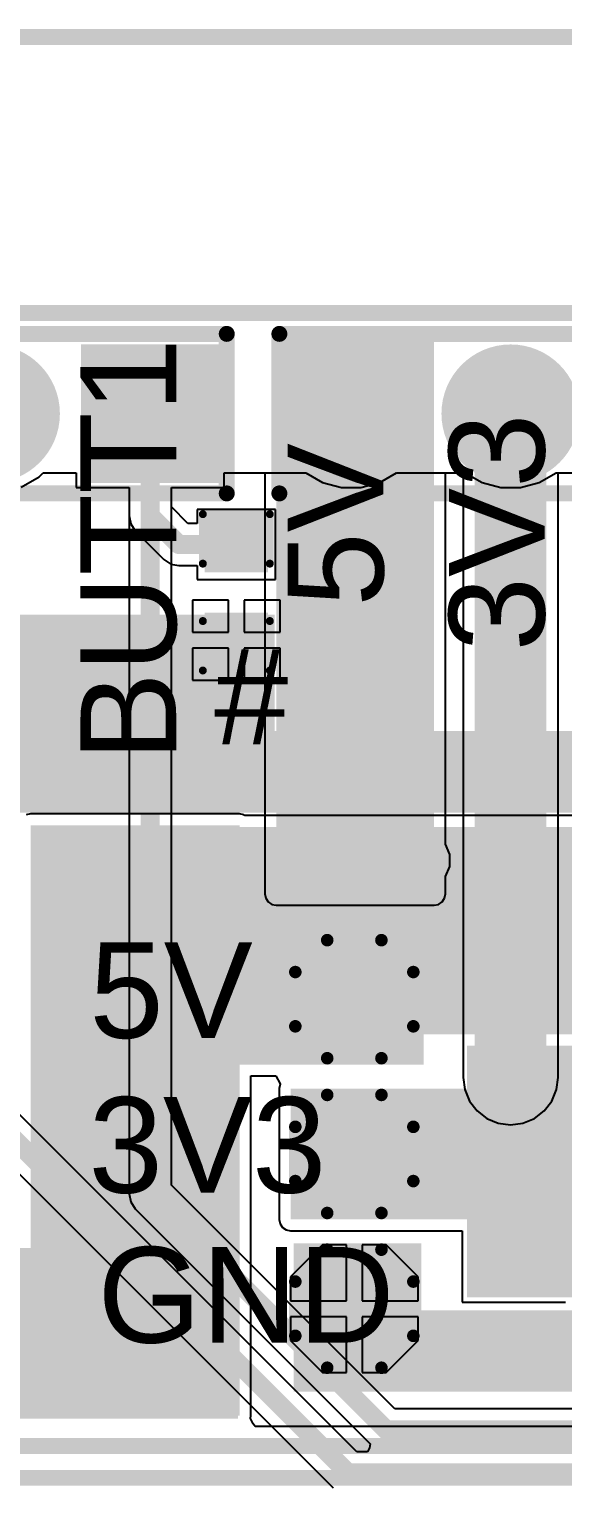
# Model space of a CAD drawing. Header units: millimetres. Extents: x -0.21 to 3.18, y -0.07 to 2.49.
# Drawn here: x 0.856 to 1.191, y 1.553 to 2.466 of the extents above; entities that cross this region are included whole.
import ezdxf

# ---------------------------------------------------------------- set-up
doc = ezdxf.new("R2010")
doc.units = ezdxf.units.MM
doc.header["$MEASUREMENT"] = 0
for name, color, linetype in [('BottomLayer', 5, 'Continuous'), ('BottomSolder', 6, 'Continuous'), ('Mechanical1', 6, 'Continuous'), ('Mechanical2', 216, 'Continuous'), ('MultiLayer', 9, 'Continuous'), ('PadHoleLayer', 156, 'Continuous'), ('TopLayer', 1, 'Continuous'), ('TopOverlay', 2, 'Continuous'), ('TopPaste', 8, 'Continuous'), ('TopSolder', 216, 'Continuous'), ('ViaHoleLayer', 16, 'Continuous')]:
    doc.layers.add(name, color=color, linetype=linetype)
doc.styles.add('Arial', font='', dxfattribs={"height": 0.2})
doc.styles.get('Arial').set_extended_font_data('Arial')

# ---------------------------------------------------------------- blocks, each defined once
blk = doc.blocks.new('SOT__223_12')
at = {"layer": 'TopLayer'}
for points in [[(-0.0748, 0.15945), (0.0748, 0.15945), (0.0748, 0.08071), (-0.0748, 0.08071)], [(-0.12008, -0.08071), (-0.06102, -0.08071), (-0.06102, -0.15945), (-0.12008, -0.15945)], [(-0.02953, -0.08071), (0.02953, -0.08071), (0.02953, -0.15945), (-0.02953, -0.15945)], [(0.06102, -0.08071), (0.12008, -0.08071), (0.12008, -0.15945), (0.06102, -0.15945)]]:
    blk.add_hatch(color=1, dxfattribs=at).paths.add_polyline_path(points)
at = {"layer": 'TopPaste'}
for points in [[(-0.0748, 0.15945), (0.0748, 0.15945), (0.0748, 0.08071), (-0.0748, 0.08071)], [(-0.12008, -0.08071), (-0.06102, -0.08071), (-0.06102, -0.15945), (-0.12008, -0.15945)], [(-0.02953, -0.08071), (0.02953, -0.08071), (0.02953, -0.15945), (-0.02953, -0.15945)], [(0.06102, -0.08071), (0.12008, -0.08071), (0.12008, -0.15945), (0.06102, -0.15945)]]:
    blk.add_hatch(color=8, dxfattribs=at).paths.add_polyline_path(points)
at = {"layer": 'TopSolder'}
for points in [[(-0.0788, 0.16345), (0.0788, 0.16345), (0.0788, 0.07671), (-0.0788, 0.07671)], [(-0.12408, -0.07671), (-0.05702, -0.07671), (-0.05702, -0.16345), (-0.12408, -0.16345)], [(-0.03353, -0.07671), (0.03353, -0.07671), (0.03353, -0.16345), (-0.03353, -0.16345)], [(0.05702, -0.07671), (0.12408, -0.07671), (0.12408, -0.16345), (0.05702, -0.16345)]]:
    blk.add_hatch(color=216, dxfattribs=at).paths.add_polyline_path(points)
at = {"layer": 'TopOverlay'}
for points, const_width in [([(-0.13, 0.071), (-0.13, -0.072)], 0.005), ([(-0.13, 0.071), (0.13, 0.071)], 0.005), ([(0.13, 0.071), (0.13, -0.072)], 0.005), ([(-0.13, -0.072), (0.13, -0.072)], 0.005), ([(-0.132, -0.116), (-0.132, -0.126)], 0.00787), ([(-0.132, -0.116), (-0.127, -0.121)], 0.00787), ([(-0.127, -0.121), (-0.132, -0.126)], 0.00787)]:
    blk.add_lwpolyline(points, dxfattribs=dict(at, const_width=const_width))
for points, const_width in [([(-0.13125, 0.071, 1), (-0.12875, 0.071, 1)], 0.0025), ([(-0.13125, 0.071, 1), (-0.12875, 0.071, 1)], 0.0025), ([(0.12875, 0.071, 1), (0.13125, 0.071, 1)], 0.0025), ([(0.12875, 0.071, 1), (0.13125, 0.071, 1)], 0.0025), ([(-0.13125, -0.072, 1), (-0.12875, -0.072, 1)], 0.0025), ([(-0.13125, -0.072, 1), (-0.12875, -0.072, 1)], 0.0025), ([(0.12875, -0.072, 1), (0.13125, -0.072, 1)], 0.0025), ([(0.12875, -0.072, 1), (0.13125, -0.072, 1)], 0.0025), ([(-0.13397, -0.116, 1), (-0.13003, -0.116, 1)], 0.00394), ([(-0.13397, -0.116, 1), (-0.13003, -0.116, 1)], 0.00394), ([(-0.12897, -0.121, 1), (-0.12503, -0.121, 1)], 0.00394), ([(-0.12897, -0.121, 1), (-0.12503, -0.121, 1)], 0.00394), ([(-0.13397, -0.126, 1), (-0.13003, -0.126, 1)], 0.00394), ([(-0.13397, -0.126, 1), (-0.13003, -0.126, 1)], 0.00394)]:
    blk.add_lwpolyline(points, format="xyb", close=True, dxfattribs=dict(at, const_width=const_width))
blk = doc.blocks.new('T__________13')
at = {"layer": 'TopLayer'}
blk.add_hatch(color=1, dxfattribs=at).paths.add_polyline_path([(0.015, 0.03), (-0.015, 0.03), (-0.03, 0.015), (-0.03, -0.015), (-0.015, -0.03), (0.015, -0.03), (0.03, -0.015), (0.03, 0.015)])
at = {"layer": 'TopPaste'}
blk.add_hatch(color=8, dxfattribs=at).paths.add_polyline_path([(0.015, 0.03), (-0.015, 0.03), (-0.03, 0.015), (-0.03, -0.015), (-0.015, -0.03), (0.015, -0.03), (0.03, -0.015), (0.03, 0.015)])
at = {"layer": 'TopSolder'}
blk.add_hatch(color=216, dxfattribs=at).paths.add_polyline_path([(0.017, 0.034), (-0.017, 0.034), (-0.034, 0.017), (-0.034, -0.017), (-0.017, -0.034), (0.017, -0.034), (0.034, -0.017), (0.034, 0.017)])
at = {"layer": 'TopOverlay', "const_width": 0.00787}
for points in [[(-0.017, 0.037), (-0.037, 0.017)], [(0.017, 0.037), (-0.017, 0.037)], [(0.017, 0.037), (-0.017, 0.037)], [(0.037, 0.017), (0.017, 0.037)], [(-0.037, 0.017), (-0.037, -0.017)], [(0.037, 0.017), (0.037, -0.017)], [(-0.017, -0.037), (-0.037, -0.017)], [(0.037, -0.017), (0.017, -0.037)], [(0.017, -0.037), (-0.017, -0.037)], [(0.017, -0.037), (-0.017, -0.037)]]:
    blk.add_lwpolyline(points, dxfattribs=at)
at = {"layer": 'TopOverlay', "const_width": 0.00394}
for points in [[(-0.01897, 0.037, 1), (-0.01503, 0.037, 1)], [(-0.01897, 0.037, 1), (-0.01503, 0.037, 1)], [(-0.01897, 0.037, 1), (-0.01503, 0.037, 1)], [(0.01503, 0.037, 1), (0.01897, 0.037, 1)], [(0.01503, 0.037, 1), (0.01897, 0.037, 1)], [(0.01503, 0.037, 1), (0.01897, 0.037, 1)], [(-0.03897, 0.017, 1), (-0.03503, 0.017, 1)], [(-0.03897, 0.017, 1), (-0.03503, 0.017, 1)], [(0.03503, 0.017, 1), (0.03897, 0.017, 1)], [(0.03503, 0.017, 1), (0.03897, 0.017, 1)], [(-0.03897, -0.017, 1), (-0.03503, -0.017, 1)], [(-0.03897, -0.017, 1), (-0.03503, -0.017, 1)], [(0.03503, -0.017, 1), (0.03897, -0.017, 1)], [(0.03503, -0.017, 1), (0.03897, -0.017, 1)], [(-0.01897, -0.037, 1), (-0.01503, -0.037, 1)], [(-0.01897, -0.037, 1), (-0.01503, -0.037, 1)], [(-0.01897, -0.037, 1), (-0.01503, -0.037, 1)], [(0.01503, -0.037, 1), (0.01897, -0.037, 1)], [(0.01503, -0.037, 1), (0.01897, -0.037, 1)], [(0.01503, -0.037, 1), (0.01897, -0.037, 1)]]:
    blk.add_lwpolyline(points, format="xyb", close=True, dxfattribs=at)
blk = doc.blocks.new('14P_T_______H____P_____15')
at = {"layer": 'BottomLayer'}
h = blk.add_hatch(color=5, dxfattribs=at)
edge = h.paths.add_edge_path()
edge.add_arc((0.55, 0), 0.03937, 0, 360)
h = blk.add_hatch(color=5, dxfattribs=at)
edge = h.paths.add_edge_path()
edge.add_arc((0.65, 0), 0.03937, 0, 360)
at = {"layer": 'BottomSolder'}
h = blk.add_hatch(color=6, dxfattribs=at)
edge = h.paths.add_edge_path()
edge.add_arc((0.55, 0), 0.04337, 0, 360)
h = blk.add_hatch(color=6, dxfattribs=at)
edge = h.paths.add_edge_path()
edge.add_arc((0.65, 0), 0.04337, 0, 360)
at = {"layer": 'MultiLayer'}
h = blk.add_hatch(color=9, dxfattribs=at)
edge = h.paths.add_edge_path()
edge.add_arc((0.55, 0), 0.03937, 0, 360)
h = blk.add_hatch(color=9, dxfattribs=at)
edge = h.paths.add_edge_path()
edge.add_arc((0.65, 0), 0.03937, 0, 360)
at = {"layer": 'PadHoleLayer'}
h = blk.add_hatch(color=156, dxfattribs=at)
edge = h.paths.add_edge_path()
edge.add_arc((0.55, 0), 0.01969, 0, 360)
h = blk.add_hatch(color=156, dxfattribs=at)
edge = h.paths.add_edge_path()
edge.add_arc((0.65, 0), 0.01969, 0, 360)
at = {"layer": 'TopLayer'}
h = blk.add_hatch(color=1, dxfattribs=at)
edge = h.paths.add_edge_path()
edge.add_arc((0.55, 0), 0.03937, 0, 360)
h = blk.add_hatch(color=1, dxfattribs=at)
edge = h.paths.add_edge_path()
edge.add_arc((0.65, 0), 0.03937, 0, 360)
at = {"layer": 'TopSolder'}
h = blk.add_hatch(color=216, dxfattribs=at)
edge = h.paths.add_edge_path()
edge.add_arc((0.55, 0), 0.04337, 0, 360)
h = blk.add_hatch(color=216, dxfattribs=at)
edge = h.paths.add_edge_path()
edge.add_arc((0.65, 0), 0.04337, 0, 360)
at = {"layer": 'TopOverlay', "const_width": 0.01}
for points in [[(0.695, 0.05), (-0.698, 0.05)], [(0.695, 0.05), (0.695, -0.05)], [(0.695, -0.05), (-0.698, -0.05)]]:
    blk.add_lwpolyline(points, dxfattribs=at)
at = {"layer": 'TopOverlay', "const_width": 0.005}
for points in [[(0.6925, 0.05, 1), (0.6975, 0.05, 1)], [(0.6925, 0.05, 1), (0.6975, 0.05, 1)], [(0.6925, -0.05, 1), (0.6975, -0.05, 1)], [(0.6925, -0.05, 1), (0.6975, -0.05, 1)]]:
    blk.add_lwpolyline(points, format="xyb", close=True, dxfattribs=at)
blk = doc.blocks.new('T__________50')
at = {"layer": 'TopLayer'}
blk.add_hatch(color=1, dxfattribs=at).paths.add_polyline_path([(0.015, 0.03), (-0.015, 0.03), (-0.03, 0.015), (-0.03, -0.015), (-0.015, -0.03), (0.015, -0.03), (0.03, -0.015), (0.03, 0.015)])
at = {"layer": 'TopPaste'}
blk.add_hatch(color=8, dxfattribs=at).paths.add_polyline_path([(0.015, 0.03), (-0.015, 0.03), (-0.03, 0.015), (-0.03, -0.015), (-0.015, -0.03), (0.015, -0.03), (0.03, -0.015), (0.03, 0.015)])
at = {"layer": 'TopSolder'}
blk.add_hatch(color=216, dxfattribs=at).paths.add_polyline_path([(0.017, 0.034), (-0.017, 0.034), (-0.034, 0.017), (-0.034, -0.017), (-0.017, -0.034), (0.017, -0.034), (0.034, -0.017), (0.034, 0.017)])
at = {"layer": 'TopOverlay', "const_width": 0.00787}
for points in [[(-0.037, 0.017), (-0.017, 0.037)], [(0.017, 0.037), (-0.017, 0.037)], [(0.017, 0.037), (-0.017, 0.037)], [(0.037, 0.017), (0.017, 0.037)], [(-0.037, -0.017), (-0.037, 0.017)], [(0.037, -0.017), (0.037, 0.017)], [(-0.017, -0.037), (-0.037, -0.017)], [(0.017, -0.037), (0.037, -0.017)], [(0.017, -0.037), (-0.017, -0.037)], [(0.017, -0.037), (-0.017, -0.037)]]:
    blk.add_lwpolyline(points, dxfattribs=at)
at = {"layer": 'TopOverlay', "const_width": 0.00394}
for points in [[(-0.01897, 0.037, 1), (-0.01503, 0.037, 1)], [(-0.01897, 0.037, 1), (-0.01503, 0.037, 1)], [(-0.01897, 0.037, 1), (-0.01503, 0.037, 1)], [(0.01503, 0.037, 1), (0.01897, 0.037, 1)], [(0.01503, 0.037, 1), (0.01897, 0.037, 1)], [(0.01503, 0.037, 1), (0.01897, 0.037, 1)], [(-0.03897, 0.017, 1), (-0.03503, 0.017, 1)], [(-0.03897, 0.017, 1), (-0.03503, 0.017, 1)], [(0.03503, 0.017, 1), (0.03897, 0.017, 1)], [(0.03503, 0.017, 1), (0.03897, 0.017, 1)], [(-0.03897, -0.017, 1), (-0.03503, -0.017, 1)], [(-0.03897, -0.017, 1), (-0.03503, -0.017, 1)], [(0.03503, -0.017, 1), (0.03897, -0.017, 1)], [(0.03503, -0.017, 1), (0.03897, -0.017, 1)], [(-0.01897, -0.037, 1), (-0.01503, -0.037, 1)], [(-0.01897, -0.037, 1), (-0.01503, -0.037, 1)], [(-0.01897, -0.037, 1), (-0.01503, -0.037, 1)], [(0.01503, -0.037, 1), (0.01897, -0.037, 1)], [(0.01503, -0.037, 1), (0.01897, -0.037, 1)], [(0.01503, -0.037, 1), (0.01897, -0.037, 1)]]:
    blk.add_lwpolyline(points, format="xyb", close=True, dxfattribs=at)
blk = doc.blocks.new('T__________51')
at = {"layer": 'TopLayer'}
blk.add_hatch(color=1, dxfattribs=at).paths.add_polyline_path([(0.015, 0.03), (-0.015, 0.03), (-0.03, 0.015), (-0.03, -0.015), (-0.015, -0.03), (0.015, -0.03), (0.03, -0.015), (0.03, 0.015)])
at = {"layer": 'TopPaste'}
blk.add_hatch(color=8, dxfattribs=at).paths.add_polyline_path([(0.015, 0.03), (-0.015, 0.03), (-0.03, 0.015), (-0.03, -0.015), (-0.015, -0.03), (0.015, -0.03), (0.03, -0.015), (0.03, 0.015)])
at = {"layer": 'TopSolder'}
blk.add_hatch(color=216, dxfattribs=at).paths.add_polyline_path([(0.017, 0.034), (-0.017, 0.034), (-0.034, 0.017), (-0.034, -0.017), (-0.017, -0.034), (0.017, -0.034), (0.034, -0.017), (0.034, 0.017)])
at = {"layer": 'TopOverlay', "const_width": 0.00787}
for points in [[(-0.037, 0.017), (-0.017, 0.037)], [(-0.017, 0.037), (0.017, 0.037)], [(-0.017, 0.037), (0.017, 0.037)], [(0.017, 0.037), (0.037, 0.017)], [(-0.037, -0.017), (-0.037, 0.017)], [(0.037, -0.017), (0.037, 0.017)], [(-0.037, -0.017), (-0.017, -0.037)], [(0.017, -0.037), (0.037, -0.017)], [(-0.017, -0.037), (0.017, -0.037)], [(-0.017, -0.037), (0.017, -0.037)]]:
    blk.add_lwpolyline(points, dxfattribs=at)
at = {"layer": 'TopOverlay', "const_width": 0.00394}
for points in [[(-0.01897, 0.037, 1), (-0.01503, 0.037, 1)], [(-0.01897, 0.037, 1), (-0.01503, 0.037, 1)], [(-0.01897, 0.037, 1), (-0.01503, 0.037, 1)], [(0.01503, 0.037, 1), (0.01897, 0.037, 1)], [(0.01503, 0.037, 1), (0.01897, 0.037, 1)], [(0.01503, 0.037, 1), (0.01897, 0.037, 1)], [(-0.03897, 0.017, 1), (-0.03503, 0.017, 1)], [(-0.03897, 0.017, 1), (-0.03503, 0.017, 1)], [(0.03503, 0.017, 1), (0.03897, 0.017, 1)], [(0.03503, 0.017, 1), (0.03897, 0.017, 1)], [(-0.03897, -0.017, 1), (-0.03503, -0.017, 1)], [(-0.03897, -0.017, 1), (-0.03503, -0.017, 1)], [(0.03503, -0.017, 1), (0.03897, -0.017, 1)], [(0.03503, -0.017, 1), (0.03897, -0.017, 1)], [(-0.01897, -0.037, 1), (-0.01503, -0.037, 1)], [(-0.01897, -0.037, 1), (-0.01503, -0.037, 1)], [(-0.01897, -0.037, 1), (-0.01503, -0.037, 1)], [(0.01503, -0.037, 1), (0.01897, -0.037, 1)], [(0.01503, -0.037, 1), (0.01897, -0.037, 1)], [(0.01503, -0.037, 1), (0.01897, -0.037, 1)]]:
    blk.add_lwpolyline(points, format="xyb", close=True, dxfattribs=at)
blk = doc.blocks.new('2P_TH______H____P____71')
at = {"layer": 'BottomLayer'}
blk.add_hatch(color=5, dxfattribs=at).paths.add_polyline_path([(-0.08937, 0.03937), (-0.01063, 0.03937), (-0.01063, -0.03937), (-0.08937, -0.03937)])
h = blk.add_hatch(color=5, dxfattribs=at)
edge = h.paths.add_edge_path()
edge.add_arc((0.05, 0), 0.03937, 0, 360)
at = {"layer": 'BottomSolder'}
blk.add_hatch(color=6, dxfattribs=at).paths.add_polyline_path([(-0.09337, 0.04337), (-0.00663, 0.04337), (-0.00663, -0.04337), (-0.09337, -0.04337)])
h = blk.add_hatch(color=6, dxfattribs=at)
edge = h.paths.add_edge_path()
edge.add_arc((0.05, 0), 0.04337, 0, 360)
at = {"layer": 'MultiLayer'}
blk.add_hatch(color=9, dxfattribs=at).paths.add_polyline_path([(-0.08937, 0.03937), (-0.01063, 0.03937), (-0.01063, -0.03937), (-0.08937, -0.03937)])
h = blk.add_hatch(color=9, dxfattribs=at)
edge = h.paths.add_edge_path()
edge.add_arc((0.05, 0), 0.03937, 0, 360)
at = {"layer": 'PadHoleLayer'}
h = blk.add_hatch(color=156, dxfattribs=at)
edge = h.paths.add_edge_path()
edge.add_arc((-0.05, 0), 0.01969, 0, 360)
h = blk.add_hatch(color=156, dxfattribs=at)
edge = h.paths.add_edge_path()
edge.add_arc((0.05, 0), 0.01969, 0, 360)
at = {"layer": 'TopLayer'}
blk.add_hatch(color=1, dxfattribs=at).paths.add_polyline_path([(-0.08937, 0.03937), (-0.01063, 0.03937), (-0.01063, -0.03937), (-0.08937, -0.03937)])
h = blk.add_hatch(color=1, dxfattribs=at)
edge = h.paths.add_edge_path()
edge.add_arc((0.05, 0), 0.03937, 0, 360)
at = {"layer": 'TopSolder'}
blk.add_hatch(color=216, dxfattribs=at).paths.add_polyline_path([(-0.09337, 0.04337), (-0.00663, 0.04337), (-0.00663, -0.04337), (-0.09337, -0.04337)])
h = blk.add_hatch(color=216, dxfattribs=at)
edge = h.paths.add_edge_path()
edge.add_arc((0.05, 0), 0.04337, 0, 360)
at = {"layer": 'TopOverlay', "const_width": 0.01}
for points in [[(0.098, 0.05), (-0.098, 0.05)], [(-0.098, 0.05), (-0.098, -0.05)], [(0.098, 0.05), (0.098, -0.05)], [(0.098, -0.05), (-0.098, -0.05)]]:
    blk.add_lwpolyline(points, dxfattribs=at)
at = {"layer": 'TopOverlay', "const_width": 0.005}
for points in [[(-0.1005, 0.05, 1), (-0.0955, 0.05, 1)], [(-0.1005, 0.05, 1), (-0.0955, 0.05, 1)], [(0.0955, 0.05, 1), (0.1005, 0.05, 1)], [(0.0955, 0.05, 1), (0.1005, 0.05, 1)], [(-0.1005, -0.05, 1), (-0.0955, -0.05, 1)], [(-0.1005, -0.05, 1), (-0.0955, -0.05, 1)], [(0.0955, -0.05, 1), (0.1005, -0.05, 1)], [(0.0955, -0.05, 1), (0.1005, -0.05, 1)]]:
    blk.add_lwpolyline(points, format="xyb", close=True, dxfattribs=at)
blk = doc.blocks.new('C___0603_95')
at = {"layer": 'TopLayer'}
for points in [[(-0.015, 0.0175), (-0.015, -0.0175), (-0.045, -0.0175), (-0.045, 0.0175)], [(0.045, 0.0175), (0.045, -0.0175), (0.015, -0.0175), (0.015, 0.0175)]]:
    blk.add_hatch(color=1, dxfattribs=at).paths.add_polyline_path(points)
at = {"layer": 'TopPaste'}
for points in [[(-0.015, 0.0175), (-0.015, -0.0175), (-0.045, -0.0175), (-0.045, 0.0175)], [(0.045, 0.0175), (0.045, -0.0175), (0.015, -0.0175), (0.015, 0.0175)]]:
    blk.add_hatch(color=8, dxfattribs=at).paths.add_polyline_path(points)
at = {"layer": 'TopSolder'}
for points in [[(-0.01264, 0.01986), (-0.01264, -0.01986), (-0.04736, -0.01986), (-0.04736, 0.01986)], [(0.04736, 0.01986), (0.04736, -0.01986), (0.01264, -0.01986), (0.01264, 0.01986)]]:
    blk.add_hatch(color=216, dxfattribs=at).paths.add_polyline_path(points)
at = {"layer": 'TopOverlay', "const_width": 0.005}
for points in [[(-0.049, 0.021), (-0.018, 0.021)], [(-0.049, 0.021), (-0.049, -0.021)], [(0.018, 0.021), (0.049, 0.021)], [(0.049, 0.021), (0.049, -0.021)], [(-0.049, -0.021), (-0.018, -0.021)], [(0.018, -0.021), (0.049, -0.021)]]:
    blk.add_lwpolyline(points, dxfattribs=at)
at = {"layer": 'TopOverlay', "const_width": 0.0025}
for points in [[(-0.05025, 0.021, 1), (-0.04775, 0.021, 1)], [(-0.05025, 0.021, 1), (-0.04775, 0.021, 1)], [(-0.01925, 0.021, 1), (-0.01675, 0.021, 1)], [(0.01675, 0.021, 1), (0.01925, 0.021, 1)], [(0.04775, 0.021, 1), (0.05025, 0.021, 1)], [(0.04775, 0.021, 1), (0.05025, 0.021, 1)], [(-0.05025, -0.021, 1), (-0.04775, -0.021, 1)], [(-0.05025, -0.021, 1), (-0.04775, -0.021, 1)], [(-0.01925, -0.021, 1), (-0.01675, -0.021, 1)], [(0.01675, -0.021, 1), (0.01925, -0.021, 1)], [(0.04775, -0.021, 1), (0.05025, -0.021, 1)], [(0.04775, -0.021, 1), (0.05025, -0.021, 1)]]:
    blk.add_lwpolyline(points, format="xyb", close=True, dxfattribs=at)

msp = doc.modelspace()

# ---------------------------------------------------------------- hatches: boundary and pattern name
at = {"layer": 'BottomLayer'}
msp.add_hatch(color=5, dxfattribs=at).paths.add_polyline_path([(1.011, 1.924), (1.11, 1.924), (1.11, 2.274), (1.011, 2.274)])
h = msp.add_hatch(color=5, dxfattribs=at)
edge = h.paths.add_edge_path()
edge.add_arc((1.025, 1.945), 0.01181, 0, 360)
h = msp.add_hatch(color=5, dxfattribs=at)
edge = h.paths.add_edge_path()
edge.add_arc((1.05033, 1.945), 0.01181, 0, 360)
h = msp.add_hatch(color=5, dxfattribs=at)
edge = h.paths.add_edge_path()
edge.add_arc((1.07567, 1.945), 0.01181, 0, 360)
h = msp.add_hatch(color=5, dxfattribs=at)
edge = h.paths.add_edge_path()
edge.add_arc((1.101, 1.945), 0.01181, 0, 360)
h = msp.add_hatch(color=5, dxfattribs=at)
edge = h.paths.add_edge_path()
edge.add_arc((1.158, 1.809), 0.01181, 0, 360)
at = {"layer": 'BottomSolder'}
h = msp.add_hatch(color=6, dxfattribs=at)
edge = h.paths.add_edge_path()
edge.add_arc((1.025, 1.945), 0.01581, 0, 360)
h = msp.add_hatch(color=6, dxfattribs=at)
edge = h.paths.add_edge_path()
edge.add_arc((1.05033, 1.945), 0.01581, 0, 360)
h = msp.add_hatch(color=6, dxfattribs=at)
edge = h.paths.add_edge_path()
edge.add_arc((1.07567, 1.945), 0.01581, 0, 360)
h = msp.add_hatch(color=6, dxfattribs=at)
edge = h.paths.add_edge_path()
edge.add_arc((1.101, 1.945), 0.01581, 0, 360)
h = msp.add_hatch(color=6, dxfattribs=at)
edge = h.paths.add_edge_path()
edge.add_arc((1.158, 1.809), 0.01581, 0, 360)
at = {"layer": 'TopLayer'}
for points in [[(-0.05, 1.979), (1.01, 1.979), (1.01, 2.099), (-0.05, 2.099)], [(-0.05, 1.975), (2.44, 1.975), (2.44, 2.026), (-0.05, 2.026)], [(0.857, 1.597), (0.988, 1.597), (0.988, 1.967), (0.857, 1.967)], [(0.887, 1.836), (1.385, 1.836), (1.385, 1.966), (0.887, 1.966)], [(0.973, 1.817), (1.10353, 1.817), (1.10353, 1.864), (0.973, 1.864)], [(1.02, 1.72), (1.212, 1.72), (1.212, 1.802), (1.02, 1.802)], [(1.133, 1.72), (1.853, 1.72), (1.853, 1.791), (1.133, 1.791)], [(0.987, 1.595), (0.987, 1.702), (0.354, 1.702), (0.354, 1.595)], [(1.022, 1.644), (1.102, 1.644), (1.102, 1.705), (1.022, 1.705)], [(1.022, 1.612), (1.662, 1.612), (1.662, 1.663), (1.022, 1.663)]]:
    msp.add_hatch(color=1, dxfattribs=at).paths.add_polyline_path(points)
h = msp.add_hatch(color=1, dxfattribs=at)
edge = h.paths.add_edge_path()
edge.add_arc((1.025, 1.945), 0.01181, 0, 360)
h = msp.add_hatch(color=1, dxfattribs=at)
edge = h.paths.add_edge_path()
edge.add_arc((1.05033, 1.945), 0.01181, 0, 360)
h = msp.add_hatch(color=1, dxfattribs=at)
edge = h.paths.add_edge_path()
edge.add_arc((1.07567, 1.945), 0.01181, 0, 360)
h = msp.add_hatch(color=1, dxfattribs=at)
edge = h.paths.add_edge_path()
edge.add_arc((1.101, 1.945), 0.01181, 0, 360)
h = msp.add_hatch(color=1, dxfattribs=at)
edge = h.paths.add_edge_path()
edge.add_arc((1.158, 1.809), 0.01181, 0, 360)
at = {"layer": 'TopSolder'}
h = msp.add_hatch(color=216, dxfattribs=at)
edge = h.paths.add_edge_path()
edge.add_arc((1.025, 1.945), 0.01581, 0, 360)
h = msp.add_hatch(color=216, dxfattribs=at)
edge = h.paths.add_edge_path()
edge.add_arc((1.05033, 1.945), 0.01581, 0, 360)
h = msp.add_hatch(color=216, dxfattribs=at)
edge = h.paths.add_edge_path()
edge.add_arc((1.07567, 1.945), 0.01581, 0, 360)
h = msp.add_hatch(color=216, dxfattribs=at)
edge = h.paths.add_edge_path()
edge.add_arc((1.101, 1.945), 0.01581, 0, 360)
h = msp.add_hatch(color=216, dxfattribs=at)
edge = h.paths.add_edge_path()
edge.add_arc((1.158, 1.809), 0.01581, 0, 360)
at = {"layer": 'ViaHoleLayer'}
h = msp.add_hatch(color=16, dxfattribs=at)
edge = h.paths.add_edge_path()
edge.add_arc((1.025, 1.945), 0.00591, 0, 360)
h = msp.add_hatch(color=16, dxfattribs=at)
edge = h.paths.add_edge_path()
edge.add_arc((1.05033, 1.945), 0.00591, 0, 360)
h = msp.add_hatch(color=16, dxfattribs=at)
edge = h.paths.add_edge_path()
edge.add_arc((1.07567, 1.945), 0.00591, 0, 360)
h = msp.add_hatch(color=16, dxfattribs=at)
edge = h.paths.add_edge_path()
edge.add_arc((1.101, 1.945), 0.00591, 0, 360)
h = msp.add_hatch(color=16, dxfattribs=at)
edge = h.paths.add_edge_path()
edge.add_arc((1.158, 1.809), 0.00591, 0, 360)

# ---------------------------------------------------------------- linework, layer by layer
at = {"layer": 'BottomLayer'}
for p, q in [((0.85106, 2.17899), (0.86231, 2.18549)), ((0.86231, 2.18549), (0.86482, 2.188)), ((0.86482, 2.188), (0.88563, 2.188)), ((0.88563, 2.188), (0.88563, 2.17863)), ((0.97837, 2.17863), (0.97837, 2.188)), ((0.97837, 2.188), (1.00386, 2.188)), ((1.00386, 2.188), (1.00386, 1.924)), ((1.11714, 1.9552), (1.11714, 2.188)), ((1.11714, 2.188), (1.12825, 2.188)), ((1.12825, 2.188), (1.12825, 1.809)), ((1.18775, 1.809), (1.18775, 2.188)), ((1.18775, 2.188), (1.22518, 2.188)), ((0.88563, 2.17863), (0.91875, 2.17863)), ((0.91875, 2.17863), (0.91875, 1.736)), ((0.94525, 1.74149), (0.94525, 2.17863)), ((0.94525, 2.17863), (0.97837, 2.17863)), ((1.11981, 1.94874), (1.11714, 1.9552)), ((1.11981, 1.94126), (1.11981, 1.94874)), ((1.11714, 1.9348), (1.11981, 1.94126)), ((1.11714, 1.924), (1.11714, 1.9348)), ((1.00386, 1.924), (1.00441, 1.92127)), ((1.00441, 1.92127), (1.00595, 1.91895)), ((1.00595, 1.91895), (1.00827, 1.91741)), ((1.00827, 1.91741), (1.011, 1.91686)), ((1.11, 1.91686), (1.11273, 1.91741)), ((1.11273, 1.91741), (1.11505, 1.91895)), ((1.11505, 1.91895), (1.11659, 1.92127)), ((1.11659, 1.92127), (1.11714, 1.924)), ((1.06149, 1.57425), (0.72325, 1.91249)), ((1.011, 1.91686), (1.11, 1.91686)), ((0.70063, 1.89763), (1.04663, 1.55163)), ((1.12825, 1.809), (1.12926, 1.8013)), ((1.18674, 1.8013), (1.18775, 1.809)), ((1.12926, 1.8013), (1.13223, 1.79412)), ((1.18377, 1.79412), (1.18674, 1.8013)), ((1.13223, 1.79412), (1.13696, 1.78796)), ((1.17904, 1.78796), (1.18377, 1.79412)), ((1.13696, 1.78796), (1.14312, 1.78323)), ((1.14312, 1.78323), (1.1503, 1.78026)), ((1.1657, 1.78026), (1.17288, 1.78323)), ((1.17288, 1.78323), (1.17904, 1.78796)), ((1.1503, 1.78026), (1.158, 1.77925)), ((1.158, 1.77925), (1.1657, 1.78026)), ((0.91875, 1.736), (0.91975, 1.73093)), ((1.08549, 1.60125), (0.94525, 1.74149)), ((0.91975, 1.73093), (0.92263, 1.72663)), ((0.92263, 1.72663), (1.07, 1.57925)), ((1.932, 1.60125), (1.08549, 1.60125)), ((1.06817, 1.57425), (1.06149, 1.57425)), ((1.06955, 1.57671), (1.06817, 1.57425)), ((1.07, 1.57925), (1.06955, 1.57671))]:
    msp.add_line(p, q, dxfattribs=at)
for points, const_width in [([(1.158, 1.809), (1.158, 2.225)], 0.045), ([(0.932, 1.736), (0.932, 2.227)], 0.012), ([(0.71, 1.907), (1.056, 1.561)], 0.012), ([(0.932, 1.736), (1.08, 1.588)], 0.012), ([(1.08, 1.588), (1.932, 1.588)], 0.012), ([(1.056, 1.561), (1.905, 1.561)], 0.012)]:
    msp.add_lwpolyline(points, dxfattribs=dict(at, const_width=const_width))
for points, const_width in [([(1.14675, 2.225, 1), (1.16925, 2.225, 1)], 0.0225), ([(0.929, 2.227, 1), (0.935, 2.227, 1)], 0.006), ([(1.14675, 1.809, 1), (1.16925, 1.809, 1)], 0.0225), ([(0.929, 1.736, 1), (0.935, 1.736, 1)], 0.006), ([(0.929, 1.736, 1), (0.935, 1.736, 1)], 0.006), ([(1.077, 1.588, 1), (1.083, 1.588, 1)], 0.006), ([(1.077, 1.588, 1), (1.083, 1.588, 1)], 0.006), ([(1.053, 1.561, 1), (1.059, 1.561, 1)], 0.006), ([(1.053, 1.561, 1), (1.059, 1.561, 1)], 0.006)]:
    msp.add_lwpolyline(points, format="xyb", close=True, dxfattribs=dict(at, const_width=const_width))
at = {"layer": 'Mechanical1', "const_width": 0.01}
msp.add_lwpolyline([(-0.059, 2.461), (1.21389, 2.461)], dxfattribs=at)
at = {"layer": 'Mechanical2', "const_width": 0.01}
msp.add_lwpolyline([(-0.059, 2.288), (3.09061, 2.288)], dxfattribs=at)
at = {"layer": 'TopLayer'}
for p, q in [((0.85106, 2.17899), (0.86231, 2.18549)), ((0.86231, 2.18549), (0.86482, 2.188)), ((0.86482, 2.188), (0.88563, 2.188)), ((0.88563, 2.188), (0.88563, 2.17863)), ((0.97837, 2.17863), (0.97837, 2.188)), ((0.97837, 2.188), (1.02942, 2.188)), ((1.02942, 2.188), (1.02953, 2.18789)), ((1.02953, 2.18789), (1.0401, 2.18179)), ((1.0759, 2.18179), (1.08647, 2.18789)), ((1.08647, 2.18789), (1.08658, 2.188)), ((1.08658, 2.188), (1.12942, 2.188)), ((1.12942, 2.188), (1.12953, 2.18789)), ((1.12953, 2.18789), (1.1401, 2.18179)), ((1.1759, 2.18179), (1.18647, 2.18789)), ((1.18647, 2.18789), (1.18658, 2.188)), ((1.18658, 2.188), (1.22518, 2.188)), ((0.88563, 2.17863), (0.91875, 2.17863)), ((0.91875, 2.17863), (0.91875, 2.161)), ((0.94525, 2.16649), (0.94525, 2.17863)), ((0.94525, 2.17863), (0.97837, 2.17863)), ((1.0401, 2.18179), (1.0519, 2.17863)), ((1.0519, 2.17863), (1.0641, 2.17863)), ((1.0641, 2.17863), (1.0759, 2.18179)), ((1.1401, 2.18179), (1.1519, 2.17863)), ((1.1519, 2.17863), (1.1641, 2.17863)), ((1.1641, 2.17863), (1.1759, 2.18179)), ((0.95549, 2.15625), (0.94525, 2.16649)), ((1.0105, 2.165), (0.9615, 2.165)), ((0.9615, 2.165), (0.9615, 2.15625)), ((1.0105, 2.121), (1.0105, 2.165)), ((0.91875, 2.161), (0.91975, 2.15593)), ((0.91975, 2.15593), (0.92263, 2.15163)), ((0.9615, 2.15625), (0.95549, 2.15625)), ((0.92263, 2.15163), (0.94063, 2.13363)), ((0.94063, 2.13363), (0.94493, 2.13075)), ((0.94493, 2.13075), (0.95, 2.12975)), ((0.95, 2.12975), (0.9615, 2.12975)), ((0.9615, 2.12975), (0.9615, 2.121)), ((0.9615, 2.121), (1.0105, 2.121)), ((0.981, 2.108), (0.9585, 2.108)), ((0.9585, 2.108), (0.9585, 2.088)), ((0.981, 2.088), (0.981, 2.108)), ((1.0135, 2.108), (0.991, 2.108)), ((0.991, 2.108), (0.991, 2.088)), ((1.0135, 2.088), (1.0135, 2.108)), ((0.9585, 2.088), (0.981, 2.088)), ((0.991, 2.088), (1.0135, 2.088)), ((0.981, 2.078), (0.9585, 2.078)), ((0.9585, 2.078), (0.9585, 2.058)), ((0.981, 2.058), (0.981, 2.078)), ((1.0135, 2.078), (0.991, 2.078)), ((0.991, 2.078), (0.991, 2.058)), ((1.0135, 2.058), (1.0135, 2.078)), ((0.9585, 2.058), (0.981, 2.058)), ((0.991, 2.058), (1.0135, 2.058)), ((0.857, 1.97414), (0.85427, 1.97359)), ((0.988, 1.97414), (0.857, 1.97414)), ((0.99073, 1.97359), (0.988, 1.97414)), ((0.99141, 1.97314), (0.99073, 1.97359)), ((1.3305, 1.97314), (0.99141, 1.97314)), ((0.99514, 1.597), (0.99514, 1.80986)), ((0.99514, 1.80986), (1.01085, 1.80986)), ((1.01085, 1.80986), (1.01349, 1.80486)), ((1.01341, 1.80473), (1.01286, 1.802)), ((1.01286, 1.802), (1.01286, 1.72)), ((1.01349, 1.80486), (1.01341, 1.80473)), ((1.01286, 1.72), (1.01341, 1.71727)), ((1.01341, 1.71727), (1.01495, 1.71495)), ((1.01495, 1.71495), (1.01727, 1.71341)), ((1.01727, 1.71341), (1.02, 1.71286)), ((1.02, 1.71286), (1.12755, 1.71286)), ((1.12755, 1.71286), (1.12755, 1.6682)), ((1.04, 1.704), (1.02, 1.684)), ((1.055, 1.704), (1.04, 1.704)), ((1.055, 1.669), (1.055, 1.704)), ((1.08, 1.704), (1.065, 1.704)), ((1.065, 1.704), (1.065, 1.669)), ((1.1, 1.684), (1.08, 1.704)), ((1.02, 1.684), (1.02, 1.669)), ((1.1, 1.669), (1.1, 1.684)), ((1.02, 1.669), (1.055, 1.669)), ((1.065, 1.669), (1.1, 1.669)), ((1.12755, 1.6682), (1.19232, 1.6682)), ((1.055, 1.659), (1.02, 1.659)), ((1.02, 1.659), (1.02, 1.644)), ((1.055, 1.624), (1.055, 1.659)), ((1.1, 1.659), (1.065, 1.659)), ((1.065, 1.659), (1.065, 1.624)), ((1.1, 1.644), (1.1, 1.659)), ((1.02, 1.644), (1.04, 1.624)), ((1.08, 1.624), (1.1, 1.644)), ((1.04, 1.624), (1.055, 1.624)), ((1.065, 1.624), (1.08, 1.624)), ((0.99479, 1.59524), (0.99514, 1.597)), ((0.99661, 1.59182), (0.99479, 1.59524)), ((0.99791, 1.59024), (0.99661, 1.59182)), ((1.52928, 1.59024), (0.99791, 1.59024))]:
    msp.add_line(p, q, dxfattribs=at)
for points, const_width in [([(0.932, 2.161), (0.932, 2.227)], 0.012), ([(0.932, 2.161), (0.95, 2.143)], 0.012), ([(0.95, 2.143), (0.983, 2.143)], 0.012), ([(1.058, 1.944), (1.079, 1.944)], 0.04), ([(0.33772, 1.578), (1.52928, 1.578)], 0.01), ([(0.346, 1.558), (1.521, 1.558)], 0.01)]:
    msp.add_lwpolyline(points, dxfattribs=dict(at, const_width=const_width))
for points, const_width in [([(0.929, 2.227, 1), (0.935, 2.227, 1)], 0.006), ([(0.929, 2.161, 1), (0.935, 2.161, 1)], 0.006), ([(0.929, 2.161, 1), (0.935, 2.161, 1)], 0.006), ([(0.947, 2.143, 1), (0.953, 2.143, 1)], 0.006), ([(0.947, 2.143, 1), (0.953, 2.143, 1)], 0.006), ([(0.98, 2.143, 1), (0.986, 2.143, 1)], 0.006), ([(1.048, 1.944, 1), (1.068, 1.944, 1)], 0.02), ([(1.069, 1.944, 1), (1.089, 1.944, 1)], 0.02)]:
    msp.add_lwpolyline(points, format="xyb", close=True, dxfattribs=dict(at, const_width=const_width))

# ---------------------------------------------------------------- block references
for name, p, rotation in [('2P_TH______H____P____71', (0.882, 2.225), 180), ('14P_T_______H____P_____15', (1.708, 2.225), 180), ('C___0603_95', (0.986, 2.113), 90), ('SOT__223_12', (1.294, 1.75), 90), ('T__________13', (1.06, 1.761), 180), ('T__________50', (1.06, 1.664), 270)]:
    msp.add_blockref(name, p, dxfattribs=dict(rotation=rotation))
msp.add_blockref('T__________51', (1.06, 1.858))

# ---------------------------------------------------------------- texts
at = {"layer": 'TopOverlay', "style": 'Arial'}
for s, rotation, p in [('BUTT1', 90, (0.94828, 2.007)), ('3V3', 90, (1.17928, 2.076)), ('5V', 90, (1.07828, 2.104)), ('5V', 360, (0.89383, 1.83372)), ('3V3', 360, (0.89335, 1.73667)), ('GND', 360, (0.89895, 1.64269))]:
    msp.add_text(s, height=0.06, rotation=rotation, dxfattribs=at).set_placement(p)
msp.add_text('#', height=0.06, dxfattribs=at).set_placement((0.972, 2.01767))

doc.saveas('drawing.dxf')
